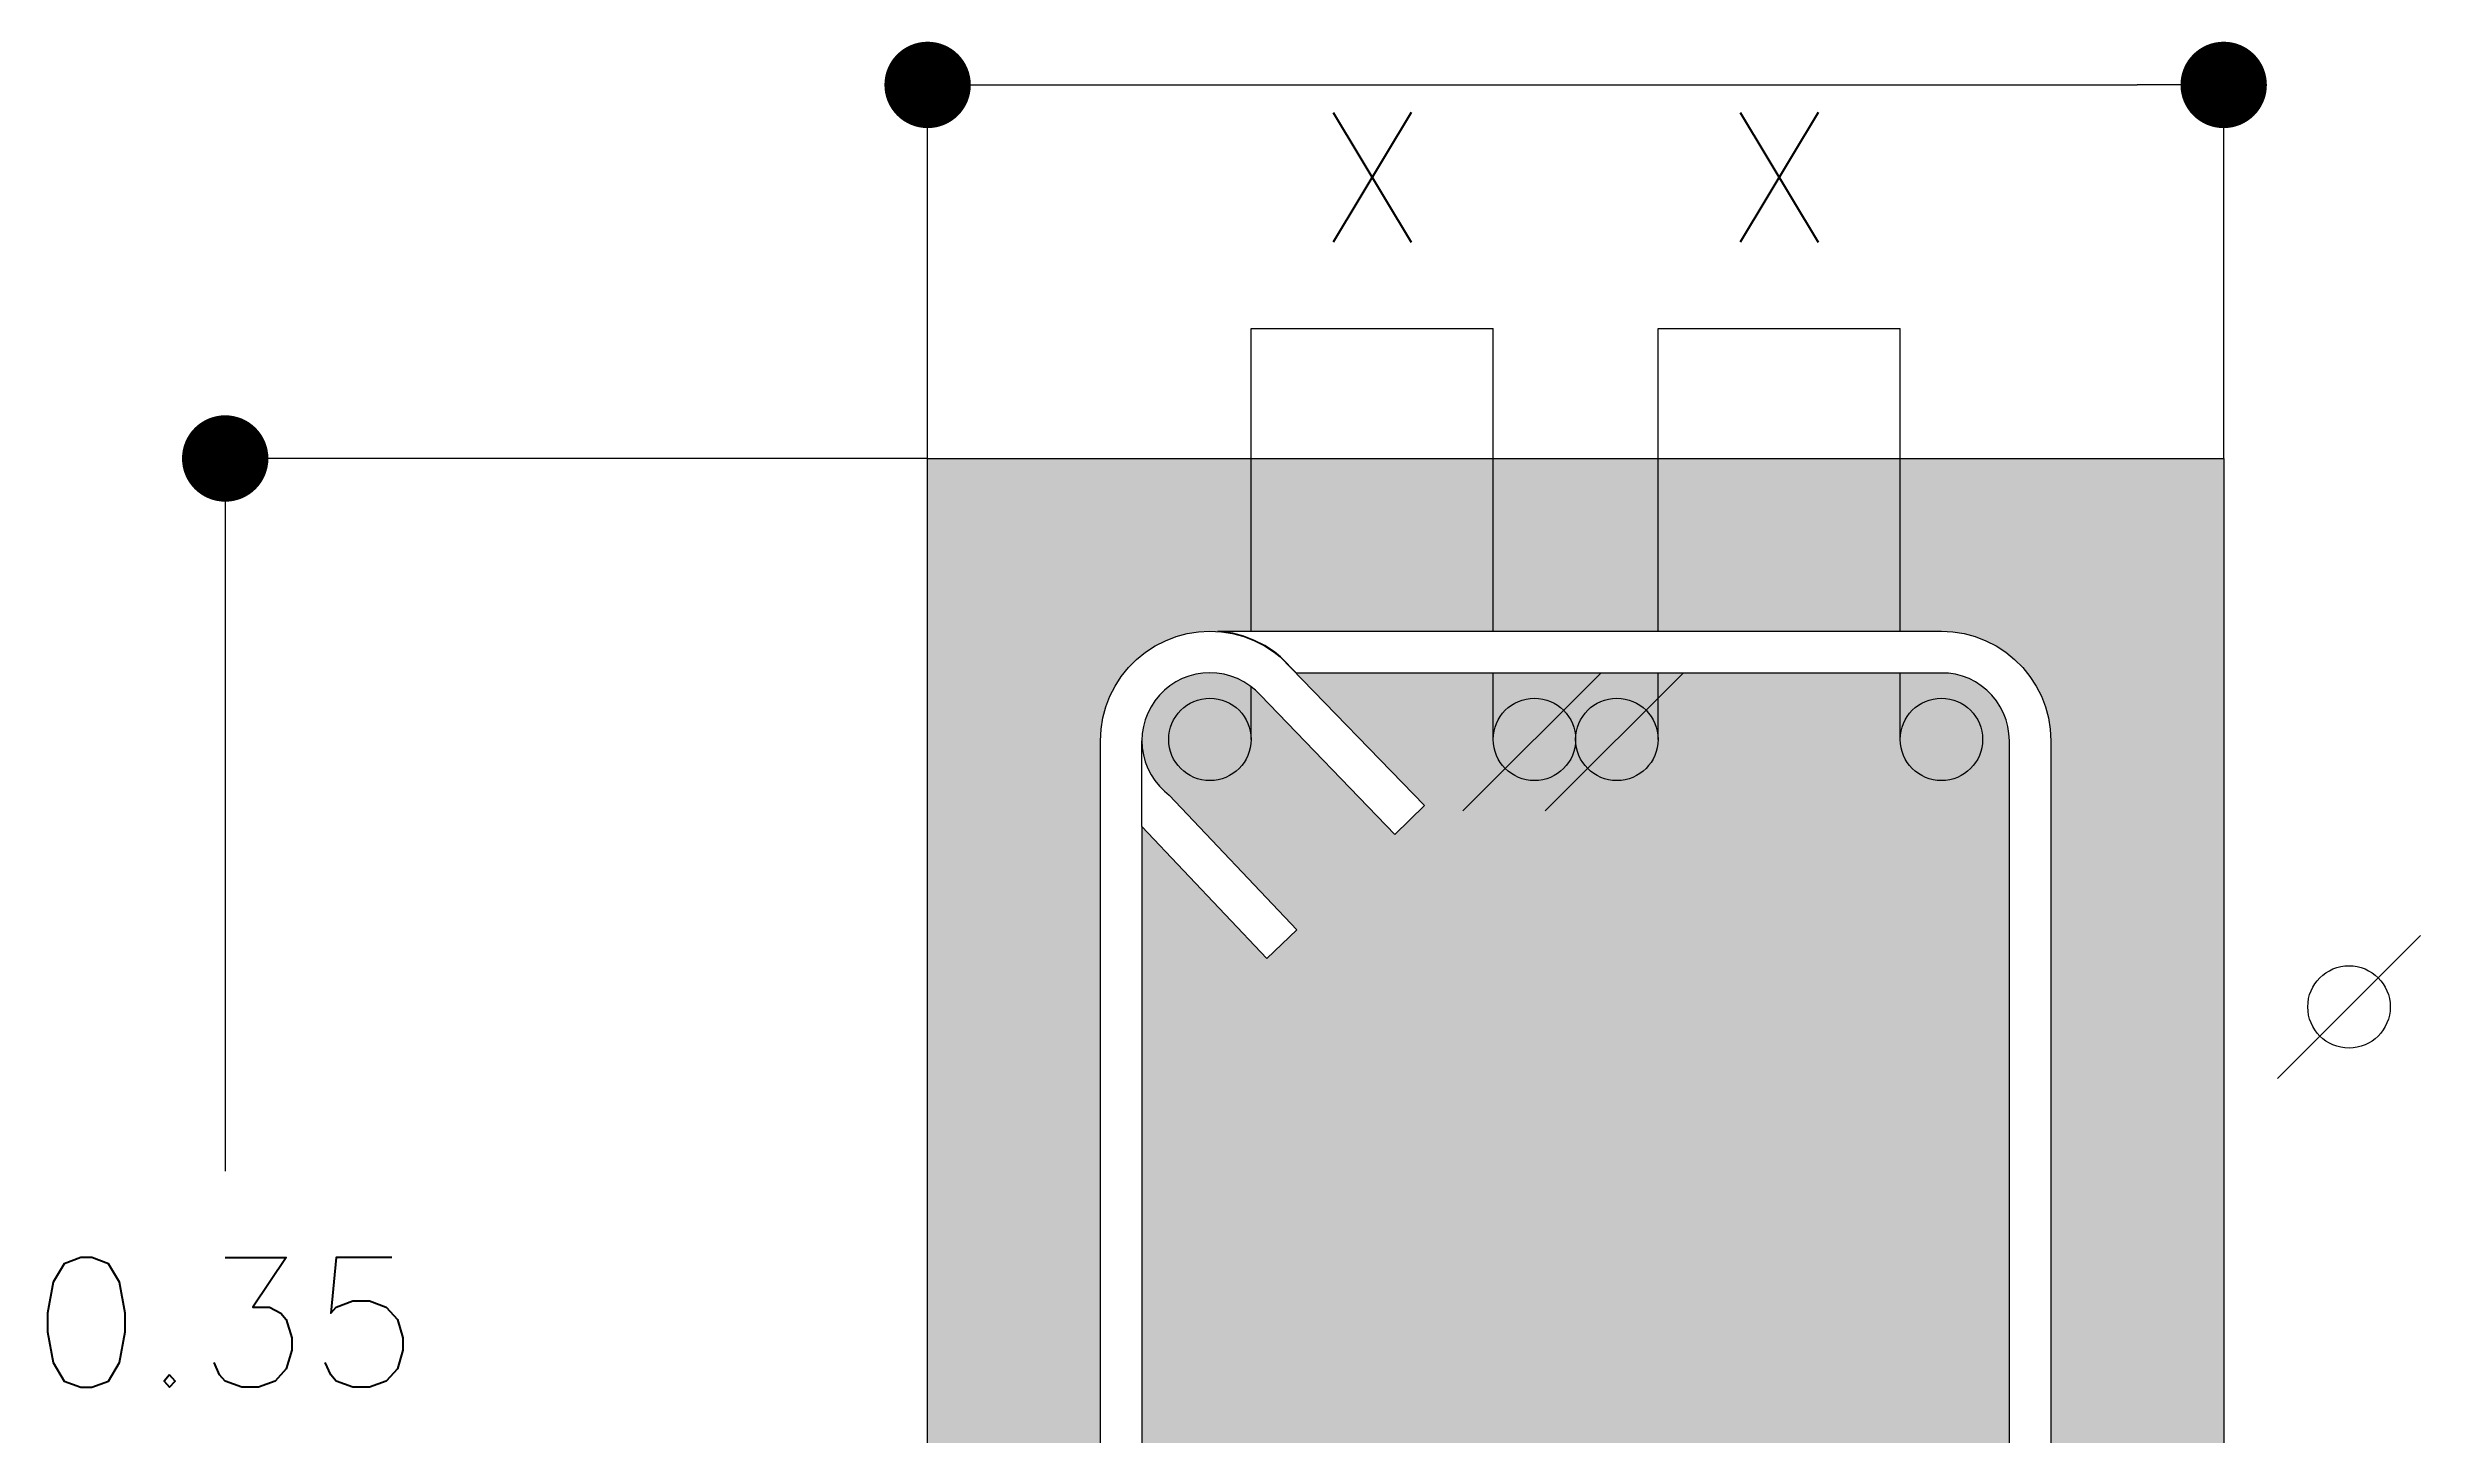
# Model space of a CAD drawing. Header units: millimetres. Extents: x 0 to 212, y -9 to 41.
# Drawn here: x 30.356 to 30.906, y -1.468 to -1.146 of the extents above; entities that cross this region are included whole.
import ezdxf

# ---------------------------------------------------------------- set-up
doc = ezdxf.new("R2010")
doc.units = ezdxf.units.MM
doc.header["$LTSCALE"] = 0.01
doc.header["$PDMODE"] = 3
for name, color, linetype in [('FC_BORDES', 4, 'Continuous'), ('FC_COTAS', 1, 'Continuous'), ('FC_HATCH 254', 254, 'Continuous'), ('FC_REFUERZO 2', 1, 'Continuous')]:
    doc.layers.add(name, color=color, linetype=linetype)
doc.styles.add('FC_TEXT1', font='romans.shx')
doc.dimstyles.new('FC_COTAS', dxfattribs={"dimtxt": 0.0015, "dimasz": 0.001, "dimexe": 0, "dimexo": 0, "dimgap": 0.001, "dimtad": 1, "dimtih": 1, "dimtoh": 1, "dimzin": 0, "dimdsep": 46, "dimtxsty": 'FC_TEXT1', "dimblk": 'DOT', "dimcen": 0.09, "dimclrd": 256, "dimclre": 256, "dimclrt": 256, "dimadec": 0, "dimazin": 0, "dimtfac": 1, "dimtix": 1, "dimtmove": 2, "dimatfit": 3, "dimfxl": 1.002, "dimtolj": 1, "dimtzin": 0, "dimlwd": -1, "dimarcsym": 0})

# ---------------------------------------------------------------- blocks, each defined once
blk = doc.blocks.new('_Dot')
at = {"color": 0, "linetype": 'ByBlock', "lineweight": -2}
blk.add_line((-0.5, 0), (-1, 0), dxfattribs=at)
at = {"color": 0, "linetype": 'ByBlock', "const_width": 0.5}
blk.add_lwpolyline([(-0.25, 0, 1), (0.25, 0, 1)], format="xyb", close=True, dxfattribs=at)
blk = doc.blocks.new('*D59')
at = {"layer": 'Defpoints', "color": 0, "transparency": 16777216}
for p in [(30.86018, -1.1551), (30.56018, -1.24158), (30.86018, -1.24158)]:
    blk.add_point(p, dxfattribs=at)
at = {"layer": 'FC_COTAS', "lineweight": -2, "transparency": 16777216}
for p, q in [((30.56018, -1.24158), (30.56018, -1.1551)), ((30.86018, -1.24158), (30.86018, -1.1551))]:
    blk.add_line(p, q, dxfattribs=at)
at = {"layer": 'FC_COTAS', "transparency": 16777216}
blk.add_line((30.58018, -1.1551), (30.84018, -1.1551), dxfattribs=at)
at = {"layer": 'FC_COTAS', "transparency": 16777216, "xscale": 0.02, "yscale": 0.02, "zscale": 0.02, "rotation": 180}
blk.add_blockref('_Dot', (30.56018, -1.1551), dxfattribs=at)
at = {"layer": 'FC_COTAS', "transparency": 16777216, "xscale": 0.02, "yscale": 0.02, "zscale": 0.02}
blk.add_blockref('_Dot', (30.86018, -1.1551), dxfattribs=at)
at = {"layer": 'FC_COTAS', "transparency": 16777216, "insert": (30.71018, -1.1201), "char_height": 0.03, "attachment_point": 5, "style": 'FC_TEXT1'}
blk.add_mtext('\\A1;0.35', dxfattribs=at)
blk = doc.blocks.new('*D216')
at = {"layer": 'Defpoints', "color": 0, "transparency": 16777216}
for p in [(30.39759, -1.24158), (30.56018, -1.24158), (30.56018, -1.64158)]:
    blk.add_point(p, dxfattribs=at)
at = {"layer": 'FC_COTAS', "lineweight": -2, "transparency": 16777216}
for p, q in [((30.56018, -1.24158), (30.39759, -1.24158)), ((30.56018, -1.64158), (30.39759, -1.64158))]:
    blk.add_line(p, q, dxfattribs=at)
at = {"layer": 'FC_COTAS', "transparency": 16777216}
for p, q in [((30.39759, -1.26158), (30.39759, -1.40658)), ((30.39759, -1.62158), (30.39759, -1.47658))]:
    blk.add_line(p, q, dxfattribs=at)
at = {"layer": 'FC_COTAS', "transparency": 16777216, "xscale": 0.02, "yscale": 0.02, "zscale": 0.02}
for p, rotation in [((30.39759, -1.24158), 90), ((30.39759, -1.64158), 270)]:
    blk.add_blockref('_Dot', p, dxfattribs=dict(at, rotation=rotation))
at = {"layer": 'FC_COTAS', "transparency": 16777216, "insert": (30.39759, -1.44158), "char_height": 0.03, "attachment_point": 5, "style": 'FC_TEXT1'}
blk.add_mtext('\\A1;0.35', dxfattribs=at)
blk = doc.blocks.new('*D81')
at = {"layer": 'Defpoints', "color": 0, "transparency": 16777216}
for p in [(30.6911, -1.2115), (30.63506, -1.30661), (30.6911, -1.30661)]:
    blk.add_point(p, dxfattribs=at)
at = {"layer": 'FC_COTAS', "lineweight": -2, "transparency": 16777216}
for p, q in [((30.63506, -1.30661), (30.63506, -1.2115)), ((30.6911, -1.30661), (30.6911, -1.2115))]:
    blk.add_line(p, q, dxfattribs=at)
at = {"layer": 'FC_COTAS', "transparency": 16777216}
blk.add_line((30.63506, -1.2115), (30.6911, -1.2115), dxfattribs=at)
at = {"layer": 'FC_COTAS', "transparency": 16777216, "insert": (30.66308, -1.1765), "char_height": 0.03, "attachment_point": 5, "style": 'FC_TEXT1'}
blk.add_mtext('\\A1;X', dxfattribs=at)
blk = doc.blocks.new('*D82')
at = {"layer": 'Defpoints', "color": 0, "transparency": 16777216}
for p in [(30.78531, -1.2115), (30.72926, -1.30661), (30.78531, -1.30661)]:
    blk.add_point(p, dxfattribs=at)
at = {"layer": 'FC_COTAS', "lineweight": -2, "transparency": 16777216}
for p, q in [((30.72926, -1.30661), (30.72926, -1.2115)), ((30.78531, -1.30661), (30.78531, -1.2115))]:
    blk.add_line(p, q, dxfattribs=at)
at = {"layer": 'FC_COTAS', "transparency": 16777216}
blk.add_line((30.72926, -1.2115), (30.78531, -1.2115), dxfattribs=at)
at = {"layer": 'FC_COTAS', "transparency": 16777216, "insert": (30.75729, -1.1765), "char_height": 0.03, "attachment_point": 5, "style": 'FC_TEXT1'}
blk.add_mtext('\\A1;X', dxfattribs=at)
blk = doc.blocks.new('*U47')
at = {"color": 0, "ltscale": 1.5}
blk.add_lwpolyline([(-0.06484, -0.00961), (-0.06485, -0.0096)], dxfattribs=at)
blk.add_wipeout([(-0.08279, 0), (0.08466, 0), (0.08731, -0.00014), (0.08993, -0.00055), (0.09249, -0.00124), (0.09497, -0.00219), (0.09733, -0.00339), (0.09955, -0.00484), (0.10162, -0.00651), (0.10349, -0.00838), (0.10516, -0.01045), (0.10661, -0.01267), (0.10781, -0.01503), (0.10876, -0.01751), (0.10945, -0.02007), (0.10986, -0.02269), (0.11, -0.02534), (0.11, -0.29466), (0.10986, -0.29731), (0.10945, -0.29993), (0.10876, -0.30249), (0.10781, -0.30497), (0.10661, -0.30733), (0.10516, -0.30955), (0.10349, -0.31162), (0.10162, -0.31349), (0.09955, -0.31516), (0.09733, -0.31661), (0.09497, -0.31781), (0.09249, -0.31876), (0.08993, -0.31945), (0.08731, -0.31986), (0.08466, -0.32), (-0.08466, -0.32), (-0.08731, -0.31986), (-0.08993, -0.31945), (-0.09249, -0.31876), (-0.09497, -0.31781), (-0.09733, -0.31661), (-0.09955, -0.31516), (-0.10162, -0.31349), (-0.10349, -0.31162), (-0.10516, -0.30955), (-0.10661, -0.30733), (-0.10781, -0.30497), (-0.10876, -0.30249), (-0.10945, -0.29993), (-0.10986, -0.29731), (-0.11, -0.29466), (-0.11, -0.02534), (-0.10986, -0.02269), (-0.10945, -0.02007), (-0.10876, -0.01751), (-0.10781, -0.01503), (-0.10661, -0.01267), (-0.10516, -0.01045), (-0.10349, -0.00838), (-0.10162, -0.00651), (-0.09955, -0.00484), (-0.09733, -0.00339), (-0.09497, -0.00219), (-0.09249, -0.00124), (-0.08993, -0.00055), (-0.08731, -0.00014), (-0.08472, 0), (-0.08201, -0.00014), (-0.07939, -0.00055), (-0.07683, -0.00124), (-0.07435, -0.00219), (-0.07199, -0.00339), (-0.06977, -0.00484), (-0.06839, -0.00595), (-0.03495, -0.04034), (-0.04183, -0.04703), (-0.07297, -0.01482), (-0.07414, -0.01365), (-0.07542, -0.01262), (-0.0768, -0.01172), (-0.07826, -0.01097), (-0.0798, -0.01038), (-0.08139, -0.00996), (-0.08302, -0.0097), (-0.08466, -0.00961), (-0.0863, -0.0097), (-0.08793, -0.00996), (-0.08952, -0.01038), (-0.09106, -0.01097), (-0.09252, -0.01172), (-0.0939, -0.01262), (-0.09518, -0.01365), (-0.09635, -0.01482), (-0.09738, -0.0161), (-0.09828, -0.01748), (-0.09903, -0.01894), (-0.09962, -0.02048), (-0.10004, -0.02207), (-0.1003, -0.0237), (-0.10039, -0.02534), (-0.1003, -0.02698), (-0.10004, -0.02861), (-0.09962, -0.0302), (-0.09903, -0.03174), (-0.09828, -0.0332), (-0.09738, -0.03458), (-0.09635, -0.03586), (-0.09518, -0.03703), (-0.09405, -0.03794), (-0.0645, -0.06914), (-0.07146, -0.07574), (-0.1004, -0.0452), (-0.1004, -0.29466), (-0.1003, -0.2963), (-0.10004, -0.29793), (-0.09962, -0.29952), (-0.09903, -0.30106), (-0.09828, -0.30252), (-0.09738, -0.3039), (-0.09635, -0.30518), (-0.09518, -0.30635), (-0.0939, -0.30738), (-0.09252, -0.30828), (-0.09106, -0.30903), (-0.08952, -0.30962), (-0.08793, -0.31004), (-0.0863, -0.3103), (-0.08466, -0.3104), (0.08466, -0.3104), (0.0863, -0.3103), (0.08793, -0.31004), (0.08952, -0.30962), (0.09106, -0.30903), (0.09252, -0.30828), (0.0939, -0.30738), (0.09518, -0.30635), (0.09635, -0.30518), (0.09738, -0.3039), (0.09828, -0.30252), (0.09903, -0.30106), (0.09962, -0.29952), (0.10004, -0.29793), (0.1003, -0.2963), (0.1004, -0.29466), (0.1004, -0.02534), (0.1003, -0.0237), (0.10004, -0.02207), (0.09962, -0.02048), (0.09903, -0.01894), (0.09828, -0.01748), (0.09738, -0.0161), (0.09635, -0.01482), (0.09518, -0.01365), (0.0939, -0.01262), (0.09252, -0.01172), (0.09106, -0.01097), (0.08952, -0.01038), (0.08793, -0.00996), (0.0863, -0.0097), (0.08573, -0.00967), (-0.06464, -0.00967), (-0.06833, -0.00588), (-0.06971, -0.00476), (-0.07194, -0.00331), (-0.07431, -0.0021), (-0.0768, -0.00114), (-0.07937, -0.00046), (-0.082, -0.00004)], dxfattribs=at)
blk.add_lwpolyline([(-0.08279, 0), (0.08466, 0), (0.08731, -0.00014), (0.08993, -0.00055), (0.09249, -0.00124), (0.09497, -0.00219), (0.09733, -0.00339), (0.09955, -0.00484), (0.10162, -0.00651), (0.10349, -0.00838), (0.10516, -0.01045), (0.10661, -0.01267), (0.10781, -0.01503), (0.10876, -0.01751), (0.10945, -0.02007), (0.10986, -0.02269), (0.11, -0.02534), (0.11, -0.29466), (0.10986, -0.29731), (0.10945, -0.29993), (0.10876, -0.30249), (0.10781, -0.30497), (0.10661, -0.30733), (0.10516, -0.30955), (0.10349, -0.31162), (0.10162, -0.31349), (0.09955, -0.31516), (0.09733, -0.31661), (0.09497, -0.31781), (0.09249, -0.31876), (0.08993, -0.31945), (0.08731, -0.31986), (0.08466, -0.32), (-0.08466, -0.32), (-0.08731, -0.31986), (-0.08993, -0.31945), (-0.09249, -0.31876), (-0.09497, -0.31781), (-0.09733, -0.31661), (-0.09955, -0.31516), (-0.10162, -0.31349), (-0.10349, -0.31162), (-0.10516, -0.30955), (-0.10661, -0.30733), (-0.10781, -0.30497), (-0.10876, -0.30249), (-0.10945, -0.29993), (-0.10986, -0.29731), (-0.11, -0.29466), (-0.11, -0.02534), (-0.10986, -0.02269), (-0.10945, -0.02007), (-0.10876, -0.01751), (-0.10781, -0.01503), (-0.10661, -0.01267), (-0.10516, -0.01045), (-0.10349, -0.00838), (-0.10162, -0.00651), (-0.09955, -0.00484), (-0.09733, -0.00339), (-0.09497, -0.00219), (-0.09249, -0.00124), (-0.08993, -0.00055), (-0.08731, -0.00014), (-0.08472, 0), (-0.08201, -0.00014), (-0.07939, -0.00055), (-0.07683, -0.00124), (-0.07435, -0.00219), (-0.07199, -0.00339), (-0.06977, -0.00484), (-0.06839, -0.00595), (-0.03495, -0.04034), (-0.04183, -0.04703), (-0.07297, -0.01482), (-0.07414, -0.01365), (-0.07542, -0.01262), (-0.0768, -0.01172), (-0.07826, -0.01097), (-0.0798, -0.01038), (-0.08139, -0.00996), (-0.08302, -0.0097), (-0.08466, -0.00961), (-0.0863, -0.0097), (-0.08793, -0.00996), (-0.08952, -0.01038), (-0.09106, -0.01097), (-0.09252, -0.01172), (-0.0939, -0.01262), (-0.09518, -0.01365), (-0.09635, -0.01482), (-0.09738, -0.0161), (-0.09828, -0.01748), (-0.09903, -0.01894), (-0.09962, -0.02048), (-0.10004, -0.02207), (-0.1003, -0.0237), (-0.10039, -0.02534), (-0.1003, -0.02698), (-0.10004, -0.02861), (-0.09962, -0.0302), (-0.09903, -0.03174), (-0.09828, -0.0332), (-0.09738, -0.03458), (-0.09635, -0.03586), (-0.09518, -0.03703), (-0.09405, -0.03794), (-0.0645, -0.06914), (-0.07146, -0.07574), (-0.1004, -0.0452), (-0.1004, -0.29466), (-0.1003, -0.2963), (-0.10004, -0.29793), (-0.09962, -0.29952), (-0.09903, -0.30106), (-0.09828, -0.30252), (-0.09738, -0.3039), (-0.09635, -0.30518), (-0.09518, -0.30635), (-0.0939, -0.30738), (-0.09252, -0.30828), (-0.09106, -0.30903), (-0.08952, -0.30962), (-0.08793, -0.31004), (-0.0863, -0.3103), (-0.08466, -0.3104), (0.08466, -0.3104), (0.0863, -0.3103), (0.08793, -0.31004), (0.08952, -0.30962), (0.09106, -0.30903), (0.09252, -0.30828), (0.0939, -0.30738), (0.09518, -0.30635), (0.09635, -0.30518), (0.09738, -0.3039), (0.09828, -0.30252), (0.09903, -0.30106), (0.09962, -0.29952), (0.10004, -0.29793), (0.1003, -0.2963), (0.1004, -0.29466), (0.1004, -0.02534), (0.1003, -0.0237), (0.10004, -0.02207), (0.09962, -0.02048), (0.09903, -0.01894), (0.09828, -0.01748), (0.09738, -0.0161), (0.09635, -0.01482), (0.09518, -0.01365), (0.0939, -0.01262), (0.09252, -0.01172), (0.09106, -0.01097), (0.08952, -0.01038), (0.08793, -0.00996), (0.0863, -0.0097), (0.08573, -0.00967), (-0.06464, -0.00967), (-0.06833, -0.00588), (-0.06971, -0.00476), (-0.07194, -0.00331), (-0.07431, -0.0021), (-0.0768, -0.00114), (-0.07937, -0.00046), (-0.082, -0.00004)], close=True, dxfattribs=at)
blk.add_lwpolyline([(-0.1004, -0.0452), (-0.10039, -0.02534)], dxfattribs=at)

msp = doc.modelspace()

# ---------------------------------------------------------------- hatches: boundary and pattern name
at = {"layer": 'FC_HATCH 254'}
h = msp.add_hatch(color=256, dxfattribs=at)
h.dxf.hatch_style = 1
h.paths.add_polyline_path([(30.56018, -1.64158), (30.56018, -1.24158), (30.86018, -1.24158), (30.86018, -1.64158)])
at = {"layer": 'FC_REFUERZO 2'}
for points in [[(30.62552, -1.31615, 1), (30.62552, -1.29707, 1)], [(30.79485, -1.31615, -1), (30.79485, -1.29707, -1)]]:
    msp.add_hatch(color=256, dxfattribs=at).paths.add_polyline_path(points)

# ---------------------------------------------------------------- linework, layer by layer
at = {"layer": 'FC_BORDES'}
msp.add_lwpolyline([(30.56018, -1.64158), (30.56018, -1.24158), (30.86018, -1.24158), (30.86018, -1.64158)], close=True, dxfattribs=at)
at = {"layer": 'FC_REFUERZO 2', "ltscale": 0.35}
for points in [[(30.71721, -1.29004), (30.68408, -1.32317)], [(30.73629, -1.29004), (30.70316, -1.32317)], [(30.90575, -1.35198), (30.87263, -1.3851)]]:
    msp.add_lwpolyline(points, dxfattribs=at)
at = {"layer": 'FC_REFUERZO 2'}
for centre in [(30.62552, -1.30661), (30.70064, -1.30661), (30.71972, -1.30661), (30.79485, -1.30661), (30.88919, -1.36854)]:
    msp.add_circle(centre, 0.00954, dxfattribs=at)

# ---------------------------------------------------------------- dimensions: what is measured, and where the dimension line sits
at = {"layer": 'FC_COTAS'}
for base, p1, p2, text, picture, middle in [((30.86018, -1.1551), (30.56018, -1.24158), (30.86018, -1.24158), '0.35', '*D59', (30.71018, -1.1201)), ((30.6911, -1.2115), (30.63506, -1.30661), (30.6911, -1.30661), 'X', '*D81', (30.66308, -1.1765)), ((30.78531, -1.2115), (30.72926, -1.30661), (30.78531, -1.30661), 'X', '*D82', (30.75729, -1.1765))]:
    dim = msp.add_linear_dim(base=base, p1=p1, p2=p2, text=text, dimstyle='FC_COTAS', override={"dimscale": 0, "dimtix": 1, "dimtofl": 1, "dimtmove": 2, "dimatfit": 1}, dxfattribs=at)
    dim.commit()
    dim.dimension.update_dxf_attribs({"geometry": picture, "text_midpoint": middle})
dim = msp.add_linear_dim(base=(30.39759, -1.24158), p1=(30.56018, -1.64158), p2=(30.56018, -1.24158), angle=90, text='0.35', dimstyle='FC_COTAS', override={"dimscale": 0, "dimtix": 1, "dimtofl": 1, "dimtmove": 2, "dimatfit": 1}, dxfattribs=at)
dim.commit()
dim.dimension.update_dxf_attribs({"geometry": '*D216', "text_midpoint": (30.39759, -1.44158)})

# ---------------------------------------------------------------- next in the draw order: block references
at = {"layer": 'FC_REFUERZO 2'}
msp.add_blockref('*U47', (30.71018, -1.28158), dxfattribs=at)

doc.saveas('drawing.dxf')
